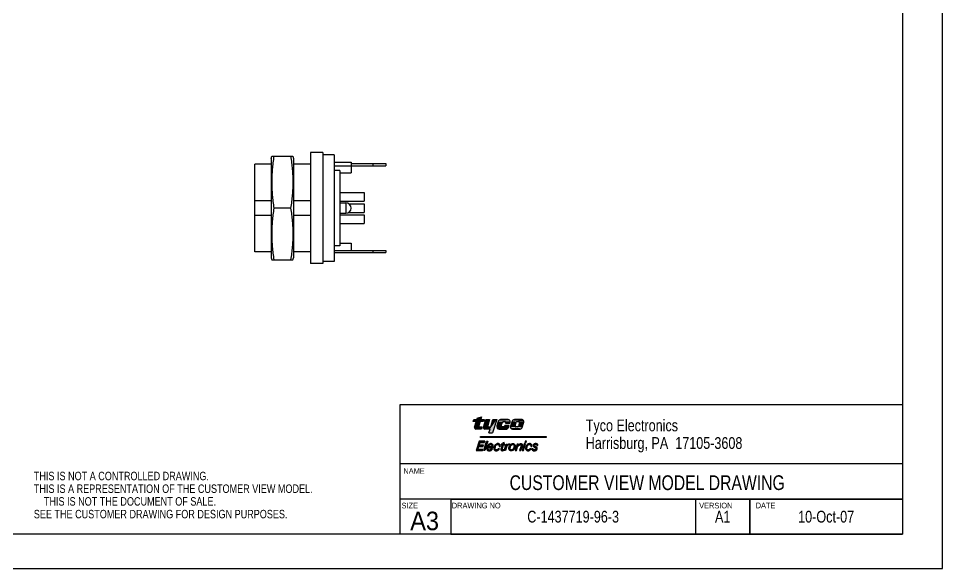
# Model space of a CAD drawing. Extents: x 0 to 420, y 0 to 297.
# Drawn here: x 170.5 to 420, y 0 to 148.5 of the extents above; entities that cross this region are included whole.
import ezdxf
from ezdxf.enums import TextEntityAlignment as Align

# ---------------------------------------------------------------- set-up
doc = ezdxf.new("R2010")
doc.units = 0
doc.header["$LTSCALE"] = 23.1
doc.layers.get('0').update_dxf_attribs({"linetype": 'CONTINUOUS'})
doc.layers.add('DRAFT_ENTITY', color=7, linetype='CONTINUOUS')
doc.styles.get("Standard").update_dxf_attribs({"font": 'txt', "width": 0.95})

# ---------------------------------------------------------------- blocks, each defined once
blk = doc.blocks.new('TYCO_ELECT_LOGO_BL0', base_point=(303.14, 36.35))
at = {"color": 2, "linetype": 'CONTINUOUS'}
for p, q in [((293.31, 39.65), (293.48, 40.2)), ((293.48, 40.2), (294.27, 40.2)), ((294.27, 40.2), (294.41, 40.65)), ((294.41, 40.65), (295.53, 40.93)), ((295.53, 40.93), (295.31, 40.2)), ((295.31, 40.2), (296.26, 40.2)), ((296.03, 38.13), (296.67, 40.2)), ((296.26, 40.2), (296.09, 39.65)), ((296.67, 40.2), (297.71, 40.2)), ((297.71, 40.2), (297.23, 38.65)), ((298.01, 38.26), (298.6, 40.2)), ((299.62, 40.2), (298.53, 36.64)), ((298.6, 40.2), (299.62, 40.2)), ((302.75, 40.2), (300.69, 40.2)), ((306.47, 40.2), (304.4, 40.2)), ((294.1, 39.64), (293.31, 39.65)), ((293.65, 38.17), (294.1, 39.64)), ((295.48, 37.66), (294.03, 37.66)), ((295.13, 39.65), (294.78, 38.49)), ((294.95, 38.26), (295.63, 38.26)), ((296.09, 39.65), (295.13, 39.65)), ((295.66, 38.26), (295.48, 37.66)), ((297.83, 37.66), (296.38, 37.66)), ((297.51, 38.26), (298.01, 38.26)), ((297.51, 36.64), (297.83, 37.66)), ((300.02, 39.7), (299.65, 38.51)), ((300.28, 37.66), (302.28, 37.66)), ((300.85, 38.51), (301.11, 39.35)), ((301.55, 38.26), (301.03, 38.26)), ((301.5, 39.65), (301.84, 39.65)), ((301.81, 38.64), (301.73, 38.4)), ((302.95, 38.64), (301.81, 38.64)), ((302.03, 39.39), (301.99, 39.24)), ((301.99, 39.24), (303.14, 39.24)), ((302.77, 38.02), (302.95, 38.64)), ((303.14, 39.24), (303.23, 39.55)), ((303.78, 39.75), (303.37, 38.42)), ((303.93, 37.66), (305.95, 37.66)), ((304.61, 38.54), (304.88, 39.43)), ((305.21, 38.26), (304.74, 38.26)), ((305.17, 39.65), (305.64, 39.65)), ((305.8, 39.43), (305.51, 38.48)), ((306.54, 38.09), (306.97, 39.53)), ((295.27, 35.37), (295.27, 35.64)), ((295.27, 35.64), (312.97, 35.64)), ((312.97, 35.37), (295.27, 35.37)), ((297.51, 36.64), (298.53, 36.64)), ((312.97, 35.64), (312.97, 35.37)), ((294.88, 34.36), (294.1, 31.82)), ((294.55, 32.15), (294.79, 32.92)), ((294.79, 32.92), (295.97, 32.92)), ((296.4, 34.36), (294.88, 34.36)), ((294.89, 33.26), (295.13, 34.02)), ((296.07, 33.26), (294.89, 33.26)), ((295.13, 34.02), (296.3, 34.02)), ((295.97, 32.92), (296.07, 33.26)), ((296.11, 31.82), (296.88, 34.35)), ((296.3, 34.02), (296.4, 34.36)), ((297.23, 34.36), (296.46, 31.82)), ((296.88, 34.35), (297.23, 34.36)), ((297.31, 32.55), (298.56, 32.55)), ((298.28, 32.85), (297.42, 32.85)), ((300.26, 32.96), (300.6, 32.96)), ((300.86, 33.6), (300.79, 33.36)), ((300.79, 33.36), (301.09, 33.36)), ((301.09, 33.36), (300.79, 32.38)), ((301.16, 33.6), (300.86, 33.6)), ((301.11, 32.24), (301.46, 33.36)), ((301.26, 33.92), (301.16, 33.6)), ((301.66, 34.04), (301.26, 33.92)), ((301.46, 33.36), (301.78, 33.36)), ((301.53, 33.6), (301.66, 34.04)), ((301.85, 33.6), (301.53, 33.6)), ((301.63, 31.82), (302.18, 33.6)), ((301.78, 33.36), (301.85, 33.6)), ((302.26, 32.73), (301.98, 31.82)), ((302.18, 33.6), (302.53, 33.6)), ((302.53, 33.6), (302.43, 33.29)), ((303.17, 33.67), (303.09, 33.38)), ((305.17, 33.6), (304.63, 31.82)), ((304.98, 31.82), (305.28, 32.81)), ((305.52, 33.6), (305.17, 33.6)), ((305.43, 33.29), (305.52, 33.6)), ((306.2, 33.12), (305.81, 31.82)), ((306.16, 31.82), (306.55, 33.1)), ((307.08, 33.66), (306.52, 31.82)), ((306.87, 31.82), (307.43, 33.66)), ((307.43, 33.66), (307.08, 33.66)), ((307.29, 34.36), (307.19, 34.03)), ((307.19, 34.03), (307.54, 34.03)), ((307.64, 34.36), (307.29, 34.36)), ((307.54, 34.03), (307.64, 34.36)), ((308.8, 32.96), (309.14, 32.96)), ((310.43, 33.2), (310.77, 33.2)), ((294.1, 31.82), (295.81, 31.82)), ((295.91, 32.15), (294.55, 32.15)), ((295.81, 31.82), (295.91, 32.15)), ((296.46, 31.82), (296.11, 31.82)), ((298.48, 32.32), (298.11, 32.32)), ((300.38, 32.33), (300.02, 32.33)), ((300.79, 32.38), (300.76, 32.29)), ((301.44, 31.85), (301.53, 32.13)), ((301.98, 31.82), (301.63, 31.82)), ((304.63, 31.82), (304.98, 31.82)), ((305.81, 31.82), (306.16, 31.82)), ((306.52, 31.82), (306.87, 31.82)), ((308.93, 32.33), (308.57, 32.33)), ((309.45, 32.33), (309.13, 32.33))]:
    blk.add_line(p, q, dxfattribs=at)
for centre, radius, start, end in [((300.69, 39.49), 0.709, 90, 162.9997), ((302.75, 39.7), 0.502, 343.0001, 90), ((304.4, 39.56), 0.646, 90, 162.9999), ((306.47, 39.68), 0.524, 343.0001, 90), ((294.03, 38.06), 0.393, 163, 270), ((294.95, 38.44), 0.176, 162.9999, 270), ((296.38, 38.02), 0.36, 162.9999, 270), ((297.51, 38.56), 0.297, 163.0001, 270.0152), ((300.28, 38.32), 0.657, 162.9997, 270), ((301.03, 38.45), 0.189, 163, 270), ((301.5, 39.23), 0.412, 90, 163), ((301.55, 38.45), 0.189, 270, 342.9997), ((301.84, 39.45), 0.199, 343.0004, 90), ((302.28, 38.17), 0.508, 270, 343), ((303.93, 38.25), 0.585, 162.9999, 270), ((304.81, 38.47), 0.215, 163, 265.1213), ((305.17, 39.34), 0.303, 90, 163), ((305.21, 38.57), 0.309, 270, 342.9999), ((305.64, 39.48), 0.166, 342.9999, 90), ((305.95, 38.27), 0.608, 270, 343.0002)]:
    blk.add_arc(centre, radius, start, end, dxfattribs=at)
for points, knots in [([(298.56, 32.55), (298.59, 32.59), (298.64, 32.69), (298.69, 32.9), (298.71, 33.17), (298.6, 33.43), (298.41, 33.62), (298.2, 33.72), (297.96, 33.72), (297.73, 33.68), (297.5, 33.54), (297.29, 33.34), (297.11, 33.08), (297.01, 32.8), (296.95, 32.53), (296.93, 32.26), (297, 32.03), (297.19, 31.86), (297.43, 31.76), (297.71, 31.76), (297.99, 31.81), (298.24, 31.95), (298.39, 32.14), (298.45, 32.26), (298.48, 32.32)], [0, 0, 0, 0, 0.023707, 0.061471, 0.113934, 0.167566, 0.206255, 0.255646, 0.290437, 0.33213, 0.378066, 0.438138, 0.487191, 0.543648, 0.597868, 0.638322, 0.683864, 0.721891, 0.772561, 0.822799, 0.868862, 0.92675, 0.967019, 1, 1, 1, 1]), ([(298.11, 32.32), (298.09, 32.26), (298.01, 32.15), (297.85, 32.04), (297.67, 31.99), (297.51, 31.99), (297.37, 32.04), (297.29, 32.18), (297.25, 32.35), (297.28, 32.49), (297.31, 32.55)], [0, 0, 0, 0, 0.134493, 0.283866, 0.414029, 0.522971, 0.622539, 0.714657, 0.850377, 1, 1, 1, 1]), ([(297.4, 32.85), (297.42, 32.89), (297.44, 32.97), (297.48, 33.08), (297.54, 33.17), (297.61, 33.27), (297.7, 33.37), (297.84, 33.44), (297.99, 33.47), (298.19, 33.45), (298.31, 33.25), (298.33, 33.07), (298.31, 32.94), (298.29, 32.87), (298.29, 32.85)], [0, 0, 0, 0, 0.073347, 0.149806, 0.208141, 0.258321, 0.363587, 0.438596, 0.53146, 0.630317, 0.769487, 0.88189, 0.948068, 1, 1, 1, 1]), ([(300.6, 32.96), (300.61, 33.03), (300.61, 33.21), (300.5, 33.47), (300.25, 33.7), (299.93, 33.76), (299.61, 33.69), (299.35, 33.52), (299.14, 33.28), (298.98, 33.01), (298.89, 32.72), (298.84, 32.41), (298.91, 32.15), (299.06, 31.94), (299.27, 31.79), (299.56, 31.76), (299.82, 31.81), (300.03, 31.94), (300.22, 32.09), (300.32, 32.22), (300.37, 32.31)], [0, 0, 0, 0, 0.039448, 0.103756, 0.163554, 0.232, 0.287763, 0.352943, 0.41225, 0.472441, 0.534907, 0.596009, 0.65155, 0.690162, 0.747585, 0.80079, 0.856554, 0.90313, 0.943689, 1, 1, 1, 1]), ([(300.01, 32.31), (299.96, 32.22), (299.82, 32.07), (299.52, 31.96), (299.17, 32.1), (299.16, 32.48), (299.27, 32.82), (299.4, 33.21), (299.72, 33.52), (300.18, 33.52), (300.28, 33.19), (300.26, 33.01), (300.26, 32.96)], [0, 0, 0, 0, 0.091149, 0.174172, 0.27457, 0.373127, 0.473781, 0.60495, 0.736551, 0.848957, 0.945528, 1, 1, 1, 1]), ([(303.09, 33.38), (303.08, 33.38), (303.04, 33.39), (302.95, 33.37), (302.82, 33.35), (302.68, 33.3), (302.55, 33.22), (302.43, 33.09), (302.33, 32.93), (302.28, 32.8), (302.26, 32.73)], [0, 0, 0, 0, 0.022383, 0.100624, 0.241446, 0.35091, 0.502162, 0.645991, 0.811899, 1, 1, 1, 1]), ([(302.43, 33.29), (302.46, 33.32), (302.54, 33.39), (302.7, 33.52), (302.91, 33.63), (303.08, 33.67), (303.17, 33.67)], [0, 0, 0, 0, 0.166475, 0.387864, 0.69091, 1, 1, 1, 1]), ([(303.75, 33.69), (303.65, 33.66), (303.47, 33.55), (303.24, 33.34), (303.07, 33.08), (302.96, 32.79), (302.91, 32.52), (302.91, 32.29), (302.98, 32.11), (303.08, 31.96), (303.26, 31.82), (303.49, 31.75), (303.77, 31.76), (304.02, 31.89), (304.26, 32.06), (304.41, 32.27), (304.53, 32.5), (304.6, 32.71), (304.66, 32.96), (304.65, 33.21), (304.55, 33.44), (304.37, 33.63), (304.18, 33.7), (303.96, 33.74), (303.84, 33.73), (303.75, 33.69)], [0, 0, 0, 0, 0.053704, 0.108758, 0.161129, 0.213633, 0.265483, 0.303952, 0.332652, 0.366599, 0.397004, 0.443807, 0.489693, 0.540009, 0.589312, 0.638815, 0.675146, 0.722363, 0.756421, 0.804371, 0.850862, 0.886404, 0.935397, 0.954039, 1, 1, 1, 1]), ([(304.06, 33.49), (304.02, 33.49), (303.91, 33.49), (303.69, 33.44), (303.51, 33.25), (303.41, 33.06), (303.34, 32.87), (303.28, 32.69), (303.22, 32.45), (303.22, 32.25), (303.3, 32.05), (303.54, 31.96), (303.75, 32.02), (303.91, 32.11), (304.04, 32.24), (304.13, 32.41), (304.22, 32.62), (304.29, 32.84), (304.32, 33.05), (304.31, 33.22), (304.27, 33.36), (304.18, 33.45), (304.1, 33.48), (304.06, 33.49)], [0, 0, 0, 0, 0.031176, 0.079611, 0.157867, 0.214047, 0.236798, 0.303788, 0.357643, 0.410637, 0.449311, 0.512784, 0.571695, 0.609025, 0.648453, 0.70204, 0.749626, 0.818086, 0.864698, 0.90941, 0.940911, 0.969608, 1, 1, 1, 1]), ([(305.28, 32.81), (305.3, 32.85), (305.34, 32.93), (305.42, 33.07), (305.54, 33.22), (305.74, 33.33), (305.92, 33.37), (306.09, 33.4), (306.23, 33.29), (306.23, 33.17), (306.2, 33.12)], [0, 0, 0, 0, 0.097561, 0.196541, 0.353551, 0.523107, 0.657127, 0.774524, 0.880621, 1, 1, 1, 1]), ([(306.55, 33.1), (306.55, 33.17), (306.62, 33.34), (306.58, 33.49), (306.5, 33.59), (306.3, 33.69), (306.02, 33.67), (305.78, 33.57), (305.59, 33.44), (305.48, 33.33), (305.43, 33.29)], [0, 0, 0, 0, 0.18884, 0.230818, 0.275213, 0.412423, 0.601453, 0.738485, 0.877247, 1, 1, 1, 1]), ([(309.14, 32.96), (309.15, 33.03), (309.15, 33.15), (309.11, 33.32), (309.01, 33.51), (308.86, 33.65), (308.59, 33.75), (308.28, 33.74), (308, 33.59), (307.79, 33.42), (307.65, 33.22), (307.53, 32.99), (307.44, 32.74), (307.39, 32.44), (307.45, 32.14), (307.64, 31.9), (307.9, 31.78), (308.18, 31.76), (308.45, 31.85), (308.71, 32.04), (308.85, 32.21), (308.92, 32.31)], [0, 0, 0, 0, 0.039479, 0.071296, 0.10436, 0.164204, 0.188207, 0.27392, 0.332407, 0.375774, 0.432128, 0.478514, 0.528249, 0.58885, 0.652897, 0.703782, 0.765247, 0.812819, 0.870061, 0.92839, 1, 1, 1, 1]), ([(308.56, 32.31), (308.51, 32.21), (308.37, 32.07), (308.1, 31.98), (307.84, 32.02), (307.71, 32.26), (307.73, 32.53), (307.8, 32.77), (307.88, 32.99), (307.98, 33.22), (308.17, 33.43), (308.42, 33.51), (308.61, 33.49), (308.76, 33.41), (308.83, 33.21), (308.81, 33.04), (308.8, 32.96)], [0, 0, 0, 0, 0.090232, 0.172419, 0.241027, 0.306871, 0.392211, 0.47198, 0.535302, 0.602044, 0.694051, 0.776136, 0.820435, 0.868083, 0.914833, 1, 1, 1, 1]), ([(309.13, 32.33), (309.12, 32.29), (309.13, 32.19), (309.17, 32.08), (309.22, 31.94), (309.35, 31.85), (309.53, 31.77), (309.75, 31.77), (309.99, 31.79), (310.23, 31.87), (310.44, 32.02), (310.55, 32.23), (310.6, 32.46), (310.49, 32.64), (310.35, 32.8), (310.17, 32.89), (309.97, 32.98), (309.77, 33.05), (309.74, 33.22), (309.76, 33.35), (309.89, 33.47), (310.06, 33.49), (310.22, 33.5), (310.35, 33.47), (310.42, 33.38), (310.43, 33.29), (310.42, 33.24), (310.43, 33.2)], [0, 0, 0, 0, 0.027067, 0.065098, 0.082589, 0.127786, 0.167618, 0.219554, 0.270026, 0.336211, 0.389046, 0.447231, 0.491824, 0.543467, 0.582185, 0.637461, 0.685175, 0.736189, 0.764605, 0.793729, 0.82729, 0.875362, 0.902359, 0.941823, 0.961544, 0.975751, 1, 1, 1, 1]), ([(310.77, 33.2), (310.77, 33.24), (310.77, 33.31), (310.74, 33.43), (310.67, 33.57), (310.5, 33.69), (310.27, 33.73), (310.01, 33.73), (309.76, 33.65), (309.55, 33.52), (309.43, 33.31), (309.44, 33.1), (309.51, 32.88), (309.72, 32.76), (309.92, 32.65), (310.16, 32.55), (310.26, 32.31), (310.15, 32.09), (309.95, 32.02), (309.74, 32.01), (309.55, 32.06), (309.46, 32.2), (309.45, 32.28), (309.45, 32.33)], [0, 0, 0, 0, 0.027697, 0.04953, 0.082435, 0.139346, 0.186871, 0.246899, 0.315641, 0.36781, 0.424232, 0.47206, 0.517577, 0.574363, 0.635976, 0.685967, 0.748896, 0.793687, 0.844373, 0.890402, 0.940679, 0.969368, 1, 1, 1, 1]), ([(300.76, 32.29), (300.76, 32.24), (300.75, 32.13), (300.77, 31.98), (300.87, 31.87), (301.02, 31.83), (301.17, 31.81), (301.31, 31.82), (301.4, 31.84), (301.44, 31.85)], [0, 0, 0, 0, 0.154734, 0.31478, 0.424604, 0.581586, 0.740835, 0.877972, 1, 1, 1, 1]), ([(301.53, 32.13), (301.47, 32.09), (301.36, 32.05), (301.22, 32.06), (301.13, 32.11), (301.1, 32.18), (301.11, 32.22), (301.11, 32.24)], [0, 0, 0, 0, 0.37922, 0.59536, 0.807018, 0.879654, 1, 1, 1, 1])]:
    blk.add_open_spline(points, degree=3, knots=knots, dxfattribs=at)
for points in [[(296.26, 40.2), (293.31, 39.65), (295.31, 40.2)], [(295.31, 40.2), (293.31, 39.65), (294.27, 40.2)], [(293.31, 39.65), (293.48, 40.2), (294.27, 40.2)], [(293.31, 39.65), (296.26, 40.2), (295.13, 39.65)], [(294.41, 40.65), (295.53, 40.93), (294.27, 40.2)], [(295.53, 40.93), (295.31, 40.2), (294.27, 40.2)], [(296.26, 40.2), (296.09, 39.65), (295.13, 39.65)], [(297.23, 38.65), (296.03, 38.13), (297.71, 40.2)], [(296.03, 38.13), (296.67, 40.2), (297.71, 40.2)], [(297.83, 37.66), (299.62, 40.2), (297.51, 36.64)], [(299.62, 40.2), (298.53, 36.64), (297.51, 36.64)], [(298.01, 38.26), (299.62, 40.2), (297.83, 37.66)], [(298.01, 38.26), (298.6, 40.2), (299.62, 40.2)], [(300.12, 39.9), (300.27, 40.06), (303.16, 40)], [(303.16, 40), (303.25, 39.79), (300.12, 39.9)], [(300.27, 40.06), (300.47, 40.17), (302.98, 40.15)], [(302.98, 40.15), (303.16, 40), (300.27, 40.06)], [(300.47, 40.17), (300.69, 40.2), (302.75, 40.2)], [(302.75, 40.2), (302.98, 40.15), (300.47, 40.17)], [(303.78, 39.75), (303.91, 39.98), (306.99, 39.77)], [(303.91, 39.98), (304.13, 40.15), (306.89, 39.99)], [(306.89, 39.99), (306.99, 39.77), (303.91, 39.98)], [(306.71, 40.15), (304.13, 40.15), (306.47, 40.2)], [(304.13, 40.15), (304.4, 40.2), (306.47, 40.2)], [(306.71, 40.15), (306.89, 39.99), (304.13, 40.15)], [(294.1, 39.64), (293.31, 39.65), (295.13, 39.65)], [(293.65, 38.17), (295.63, 38.26), (293.64, 37.99)], [(293.64, 37.99), (295.63, 38.26), (293.71, 37.82)], [(293.65, 38.17), (294.1, 39.64), (294.78, 38.49)], [(294.78, 38.38), (293.65, 38.17), (294.78, 38.49)], [(294.85, 38.3), (293.65, 38.17), (294.78, 38.38)], [(294.95, 38.26), (293.65, 38.17), (294.85, 38.3)], [(295.63, 38.26), (293.65, 38.17), (294.95, 38.26)], [(293.71, 37.82), (295.63, 38.26), (293.85, 37.7)], [(293.85, 37.7), (295.63, 38.26), (294.03, 37.66)], [(295.63, 38.26), (295.48, 37.66), (294.03, 37.66)], [(295.13, 39.65), (294.78, 38.49), (294.1, 39.64)], [(296.03, 38.13), (298.01, 38.26), (296.02, 37.96)], [(296.02, 37.96), (298.01, 38.26), (296.09, 37.81)], [(297.23, 38.47), (296.03, 38.13), (297.23, 38.65)], [(297.34, 38.32), (296.03, 38.13), (297.23, 38.47)], [(297.51, 38.26), (296.03, 38.13), (297.34, 38.32)], [(297.51, 38.26), (298.01, 38.26), (296.03, 38.13)], [(296.09, 37.81), (298.01, 38.26), (296.21, 37.7)], [(296.21, 37.7), (298.01, 38.26), (296.38, 37.66)], [(296.38, 37.66), (298.01, 38.26), (297.83, 37.66)], [(300.85, 38.39), (299.63, 38.27), (300.85, 38.51)], [(299.63, 38.27), (299.65, 38.51), (300.85, 38.51)], [(300.92, 38.3), (299.63, 38.27), (300.85, 38.39)], [(300.92, 38.3), (301.03, 38.26), (299.63, 38.27)], [(299.69, 38.03), (299.63, 38.27), (301.03, 38.26)], [(299.65, 38.51), (300.02, 39.7), (301.33, 39.61)], [(301.19, 39.51), (299.65, 38.51), (301.33, 39.61)], [(301.11, 39.35), (299.65, 38.51), (301.19, 39.51)], [(301.11, 39.35), (300.85, 38.51), (299.65, 38.51)], [(301.55, 38.26), (299.69, 38.03), (301.03, 38.26)], [(299.69, 38.03), (301.55, 38.26), (302.77, 38.02)], [(299.83, 37.84), (299.69, 38.03), (302.77, 38.02)], [(302.77, 38.02), (302.66, 37.84), (299.83, 37.84)], [(300.04, 37.71), (299.83, 37.84), (302.66, 37.84)], [(300.02, 39.7), (300.12, 39.9), (303.25, 39.79)], [(300.02, 39.7), (303.25, 39.79), (301.5, 39.65)], [(301.5, 39.65), (301.33, 39.61), (300.02, 39.7)], [(302.66, 37.84), (302.49, 37.71), (300.04, 37.71)], [(300.28, 37.66), (300.04, 37.71), (302.49, 37.71)], [(302.49, 37.71), (302.28, 37.66), (300.28, 37.66)], [(301.5, 39.65), (303.25, 39.79), (301.84, 39.65)], [(301.55, 38.26), (301.63, 38.28), (302.77, 38.02)], [(301.69, 38.33), (302.95, 38.64), (301.63, 38.28)], [(302.95, 38.64), (302.77, 38.02), (301.63, 38.28)], [(301.73, 38.4), (302.95, 38.64), (301.69, 38.33)], [(301.73, 38.4), (301.81, 38.64), (302.95, 38.64)], [(301.84, 39.65), (303.25, 39.79), (301.96, 39.61)], [(303.25, 39.79), (303.23, 39.55), (301.96, 39.61)], [(302.03, 39.51), (301.96, 39.61), (303.23, 39.55)], [(302.03, 39.39), (303.23, 39.55), (301.99, 39.24)], [(303.23, 39.55), (303.14, 39.24), (301.99, 39.24)], [(302.03, 39.51), (303.23, 39.55), (302.03, 39.39)], [(303.35, 38.2), (303.37, 38.42), (304.61, 38.41)], [(304.68, 38.31), (303.35, 38.2), (304.61, 38.41)], [(304.74, 38.26), (303.35, 38.2), (304.68, 38.31)], [(305.21, 38.26), (303.35, 38.2), (304.74, 38.26)], [(303.35, 38.2), (305.21, 38.26), (306.54, 38.09)], [(303.41, 37.99), (303.35, 38.2), (306.54, 38.09)], [(303.37, 38.42), (303.78, 39.75), (305.05, 39.62)], [(304.94, 39.54), (303.37, 38.42), (305.05, 39.62)], [(304.88, 39.43), (303.37, 38.42), (304.94, 39.54)], [(304.61, 38.54), (303.37, 38.42), (304.88, 39.43)], [(304.61, 38.54), (304.61, 38.41), (303.37, 38.42)], [(306.54, 38.09), (306.41, 37.87), (303.41, 37.99)], [(303.54, 37.82), (303.41, 37.99), (306.41, 37.87)], [(306.41, 37.87), (306.21, 37.72), (303.54, 37.82)], [(303.72, 37.7), (303.54, 37.82), (306.21, 37.72)], [(303.72, 37.7), (306.21, 37.72), (303.93, 37.66)], [(303.78, 39.75), (306.99, 39.77), (305.17, 39.65)], [(305.17, 39.65), (305.05, 39.62), (303.78, 39.75)], [(306.21, 37.72), (305.95, 37.66), (303.93, 37.66)], [(305.17, 39.65), (306.99, 39.77), (305.64, 39.65)], [(305.21, 38.26), (305.34, 38.29), (306.54, 38.09)], [(305.34, 38.29), (305.44, 38.37), (306.54, 38.09)], [(305.51, 38.48), (306.97, 39.53), (305.44, 38.37)], [(306.97, 39.53), (306.54, 38.09), (305.44, 38.37)], [(305.8, 39.43), (306.97, 39.53), (305.51, 38.48)], [(305.64, 39.65), (306.99, 39.77), (305.73, 39.61)], [(305.73, 39.61), (306.99, 39.77), (305.79, 39.53)], [(306.99, 39.77), (306.97, 39.53), (305.79, 39.53)], [(305.8, 39.43), (305.79, 39.53), (306.97, 39.53)], [(312.97, 35.37), (295.27, 35.37), (312.97, 35.64)], [(295.27, 35.37), (295.27, 35.64), (312.97, 35.64)], [(294.1, 31.82), (294.88, 34.36), (295.13, 34.02)], [(294.89, 33.26), (294.1, 31.82), (295.13, 34.02)], [(294.79, 32.92), (294.1, 31.82), (294.89, 33.26)], [(294.55, 32.15), (294.1, 31.82), (294.79, 32.92)], [(295.97, 32.92), (294.79, 32.92), (296.07, 33.26)], [(296.07, 33.26), (294.79, 32.92), (294.89, 33.26)], [(296.4, 34.36), (295.13, 34.02), (294.88, 34.36)], [(296.4, 34.36), (296.3, 34.02), (295.13, 34.02)], [(296.88, 34.35), (297.23, 34.36), (296.11, 31.82)], [(297.23, 34.36), (296.46, 31.82), (296.11, 31.82)], [(296.94, 32.28), (296.96, 32.54), (297.27, 32.38)], [(296.96, 32.54), (297.01, 32.79), (297.31, 32.55)], [(297.31, 32.55), (297.27, 32.38), (296.96, 32.54)], [(297.01, 32.79), (297.1, 33.02), (297.45, 32.98)], [(297.42, 32.85), (297.01, 32.79), (297.45, 32.98)], [(298.66, 32.79), (297.01, 32.79), (298.28, 32.85)], [(298.28, 32.85), (297.01, 32.79), (297.42, 32.85)], [(298.66, 32.79), (298.56, 32.55), (297.01, 32.79)], [(298.56, 32.55), (297.31, 32.55), (297.01, 32.79)], [(297.5, 33.12), (297.1, 33.02), (297.58, 33.24)], [(297.1, 33.02), (297.23, 33.24), (297.58, 33.24)], [(297.5, 33.12), (297.45, 32.98), (297.1, 33.02)], [(297.23, 33.24), (297.39, 33.43), (297.8, 33.42)], [(297.68, 33.34), (297.23, 33.24), (297.8, 33.42)], [(297.68, 33.34), (297.58, 33.24), (297.23, 33.24)], [(297.39, 33.43), (297.59, 33.59), (298.52, 33.51)], [(297.93, 33.46), (297.39, 33.43), (298.52, 33.51)], [(297.93, 33.46), (297.8, 33.42), (297.39, 33.43)], [(297.59, 33.59), (297.82, 33.69), (298.32, 33.66)], [(298.32, 33.66), (298.52, 33.51), (297.59, 33.59)], [(298.07, 33.72), (298.32, 33.66), (297.82, 33.69)], [(297.93, 33.46), (298.52, 33.51), (298.08, 33.45)], [(298.08, 33.45), (298.52, 33.51), (298.21, 33.39)], [(298.52, 33.51), (298.65, 33.29), (298.21, 33.39)], [(298.29, 33.27), (298.21, 33.39), (298.65, 33.29)], [(298.32, 32.99), (298.69, 33.04), (298.28, 32.85)], [(298.69, 33.04), (298.66, 32.79), (298.28, 32.85)], [(298.29, 33.27), (298.65, 33.29), (298.32, 33.13)], [(298.65, 33.29), (298.69, 33.04), (298.32, 33.13)], [(298.32, 32.99), (298.32, 33.13), (298.69, 33.04)], [(298.87, 32.33), (298.88, 32.61), (299.2, 32.55)], [(299.2, 32.55), (299.19, 32.21), (298.87, 32.33)], [(298.88, 32.61), (298.95, 32.88), (299.29, 32.87)], [(299.29, 32.87), (299.2, 32.55), (298.88, 32.61)], [(299.06, 33.14), (299.42, 33.18), (298.95, 32.88)], [(299.42, 33.18), (299.29, 32.87), (298.95, 32.88)], [(299.06, 33.14), (299.22, 33.37), (299.42, 33.18)], [(299.22, 33.37), (299.43, 33.56), (299.99, 33.5)], [(299.65, 33.42), (299.22, 33.37), (299.99, 33.5)], [(299.65, 33.42), (299.42, 33.18), (299.22, 33.37)], [(299.43, 33.56), (299.68, 33.69), (300.23, 33.67)], [(299.43, 33.56), (300.23, 33.67), (299.99, 33.5)], [(299.96, 33.74), (300.23, 33.67), (299.68, 33.69)], [(300.23, 33.67), (300.45, 33.5), (299.99, 33.5)], [(300.23, 33.3), (299.99, 33.5), (300.45, 33.5)], [(300.45, 33.5), (300.58, 33.24), (300.23, 33.3)], [(300.26, 32.96), (300.23, 33.3), (300.58, 33.24)], [(300.58, 33.24), (300.6, 32.96), (300.26, 32.96)], [(300.79, 32.38), (301.46, 33.36), (300.76, 32.29)], [(301.46, 33.36), (301.11, 32.24), (300.76, 32.29)], [(301.85, 33.6), (300.79, 33.36), (301.53, 33.6)], [(301.53, 33.6), (300.79, 33.36), (301.16, 33.6)], [(300.79, 33.36), (300.86, 33.6), (301.16, 33.6)], [(300.79, 33.36), (301.85, 33.6), (301.09, 33.36)], [(300.79, 32.38), (301.09, 33.36), (301.46, 33.36)], [(301.85, 33.6), (301.78, 33.36), (301.09, 33.36)], [(301.78, 33.36), (301.46, 33.36), (301.09, 33.36)], [(301.26, 33.92), (301.66, 34.04), (301.16, 33.6)], [(301.66, 34.04), (301.53, 33.6), (301.16, 33.6)], [(302.43, 33.29), (301.63, 31.82), (302.53, 33.6)], [(301.63, 31.82), (302.18, 33.6), (302.53, 33.6)], [(302.38, 32.99), (301.63, 31.82), (302.43, 33.29)], [(302.31, 32.87), (301.63, 31.82), (302.38, 32.99)], [(302.26, 32.73), (301.63, 31.82), (302.31, 32.87)], [(302.26, 32.73), (301.98, 31.82), (301.63, 31.82)], [(302.46, 33.11), (302.38, 32.99), (302.43, 33.29)], [(302.43, 33.29), (302.59, 33.43), (302.94, 33.37)], [(302.81, 33.34), (302.43, 33.29), (302.94, 33.37)], [(302.67, 33.29), (302.43, 33.29), (302.81, 33.34)], [(302.67, 33.29), (302.56, 33.21), (302.43, 33.29)], [(302.56, 33.21), (302.46, 33.11), (302.43, 33.29)], [(302.77, 33.55), (303.17, 33.67), (302.59, 33.43)], [(303.17, 33.67), (303.09, 33.38), (302.59, 33.43)], [(303.09, 33.38), (302.94, 33.37), (302.59, 33.43)], [(302.96, 33.63), (303.17, 33.67), (302.77, 33.55)], [(302.92, 32.52), (302.97, 32.77), (303.3, 32.74)], [(303.25, 32.55), (302.92, 32.52), (303.3, 32.74)], [(303.25, 32.55), (303.22, 32.36), (302.92, 32.52)], [(302.93, 32.27), (302.92, 32.52), (303.22, 32.36)], [(302.97, 32.77), (303.05, 33.01), (303.36, 32.92)], [(303.36, 32.92), (303.3, 32.74), (302.97, 32.77)], [(303.05, 33.01), (303.17, 33.23), (303.44, 33.1)], [(303.44, 33.1), (303.36, 32.92), (303.05, 33.01)], [(303.17, 33.23), (303.33, 33.42), (303.68, 33.4)], [(303.54, 33.27), (303.17, 33.23), (303.68, 33.4)], [(303.54, 33.27), (303.44, 33.1), (303.17, 33.23)], [(303.33, 33.42), (303.53, 33.58), (303.86, 33.48)], [(303.86, 33.48), (303.68, 33.4), (303.33, 33.42)], [(303.53, 33.58), (303.75, 33.69), (304.24, 33.67)], [(304.24, 33.67), (304.45, 33.54), (303.53, 33.58)], [(304.45, 33.54), (303.86, 33.48), (303.53, 33.58)], [(304, 33.73), (304.24, 33.67), (303.75, 33.69)], [(304.06, 33.49), (303.86, 33.48), (304.45, 33.54)], [(304.06, 33.49), (304.45, 33.54), (304.23, 33.4)], [(304.06, 32.29), (304.15, 32.47), (304.46, 32.36)], [(304.15, 32.47), (304.23, 32.65), (304.56, 32.59)], [(304.56, 32.59), (304.46, 32.36), (304.15, 32.47)], [(304.45, 33.54), (304.6, 33.33), (304.23, 33.4)], [(304.31, 33.22), (304.23, 33.4), (304.6, 33.33)], [(304.28, 32.83), (304.63, 32.83), (304.23, 32.65)], [(304.63, 32.83), (304.56, 32.59), (304.23, 32.65)], [(304.28, 32.83), (304.31, 33.03), (304.63, 32.83)], [(304.6, 33.33), (304.65, 33.08), (304.31, 33.22)], [(304.31, 33.03), (304.31, 33.22), (304.65, 33.08)], [(304.65, 33.08), (304.63, 32.83), (304.31, 33.03)], [(304.63, 31.82), (305.17, 33.6), (305.43, 33.29)], [(305.36, 32.96), (304.63, 31.82), (305.43, 33.29)], [(305.28, 32.81), (304.63, 31.82), (305.36, 32.96)], [(305.28, 32.81), (304.98, 31.82), (304.63, 31.82)], [(305.52, 33.6), (305.43, 33.29), (305.17, 33.6)], [(305.45, 33.11), (305.36, 32.96), (305.43, 33.29)], [(305.43, 33.29), (305.59, 33.43), (305.89, 33.36)], [(305.72, 33.31), (305.43, 33.29), (305.89, 33.36)], [(305.72, 33.31), (305.57, 33.23), (305.43, 33.29)], [(305.57, 33.23), (305.45, 33.11), (305.43, 33.29)], [(305.59, 33.43), (305.76, 33.55), (306.56, 33.51)], [(305.59, 33.43), (306.56, 33.51), (306.06, 33.38)], [(306.06, 33.38), (305.89, 33.36), (305.59, 33.43)], [(305.96, 33.64), (306.39, 33.64), (305.76, 33.55)], [(306.39, 33.64), (306.56, 33.51), (305.76, 33.55)], [(305.81, 31.82), (306.2, 33.12), (306.55, 33.1)], [(306.55, 33.1), (306.16, 31.82), (305.81, 31.82)], [(305.96, 33.64), (306.17, 33.67), (306.39, 33.64)], [(306.56, 33.51), (306.59, 33.3), (306.06, 33.38)], [(306.2, 33.29), (306.06, 33.38), (306.59, 33.3)], [(306.2, 33.29), (306.59, 33.3), (306.2, 33.12)], [(306.59, 33.3), (306.55, 33.1), (306.2, 33.12)], [(306.52, 31.82), (307.08, 33.66), (307.43, 33.66)], [(307.43, 33.66), (306.87, 31.82), (306.52, 31.82)], [(307.19, 34.03), (307.29, 34.36), (307.64, 34.36)], [(307.64, 34.36), (307.54, 34.03), (307.19, 34.03)], [(307.41, 32.5), (307.46, 32.76), (307.77, 32.65)], [(307.77, 32.65), (307.73, 32.41), (307.41, 32.5)], [(307.44, 32.23), (307.41, 32.5), (307.73, 32.41)], [(307.46, 32.76), (307.54, 33.01), (307.84, 32.88)], [(307.84, 32.88), (307.77, 32.65), (307.46, 32.76)], [(307.54, 33.01), (307.67, 33.25), (307.93, 33.1)], [(307.93, 33.1), (307.84, 32.88), (307.54, 33.01)], [(308.06, 33.3), (307.67, 33.25), (308.26, 33.45)], [(307.67, 33.25), (307.84, 33.45), (308.26, 33.45)], [(308.06, 33.3), (307.93, 33.1), (307.67, 33.25)], [(307.84, 33.45), (308.06, 33.61), (308.49, 33.5)], [(308.49, 33.5), (308.26, 33.45), (307.84, 33.45)], [(308.06, 33.61), (308.3, 33.72), (308.82, 33.65)], [(308.06, 33.61), (308.82, 33.65), (308.49, 33.5)], [(308.57, 33.73), (308.82, 33.65), (308.3, 33.72)], [(308.82, 33.65), (309.02, 33.47), (308.49, 33.5)], [(308.72, 33.42), (308.49, 33.5), (309.02, 33.47)], [(309.02, 33.47), (309.13, 33.23), (308.72, 33.42)], [(308.81, 33.2), (308.72, 33.42), (309.13, 33.23)], [(308.81, 33.2), (309.13, 33.23), (308.8, 32.96)], [(309.13, 33.23), (309.14, 32.96), (308.8, 32.96)], [(309.44, 33.28), (309.52, 33.47), (309.93, 33.46)], [(309.79, 33.36), (309.44, 33.28), (309.93, 33.46)], [(309.79, 33.36), (309.75, 33.2), (309.44, 33.28)], [(309.45, 33.08), (309.44, 33.28), (309.75, 33.2)], [(309.75, 33.2), (309.83, 33.05), (309.45, 33.08)], [(309.53, 32.89), (309.45, 33.08), (309.83, 33.05)], [(309.52, 33.47), (309.68, 33.6), (310.64, 33.58)], [(310.11, 33.49), (309.52, 33.47), (310.64, 33.58)], [(310.11, 33.49), (309.93, 33.46), (309.52, 33.47)], [(309.99, 32.97), (309.53, 32.89), (309.83, 33.05)], [(310.15, 32.9), (309.53, 32.89), (309.99, 32.97)], [(310.15, 32.9), (310.3, 32.82), (309.53, 32.89)], [(309.7, 32.77), (309.53, 32.89), (310.3, 32.82)], [(309.87, 33.68), (310.47, 33.69), (309.68, 33.6)], [(310.47, 33.69), (310.64, 33.58), (309.68, 33.6)], [(310.3, 32.82), (310.43, 32.7), (309.7, 32.77)], [(309.88, 32.68), (309.7, 32.77), (310.43, 32.7)], [(309.87, 33.68), (310.07, 33.72), (310.47, 33.69)], [(309.88, 32.68), (310.43, 32.7), (310.06, 32.59)], [(310.43, 32.7), (310.54, 32.56), (310.06, 32.59)], [(310.2, 32.44), (310.06, 32.59), (310.54, 32.56)], [(310.27, 33.72), (310.47, 33.69), (310.07, 33.72)], [(310.11, 33.49), (310.64, 33.58), (310.28, 33.48)], [(310.54, 32.56), (310.58, 32.39), (310.2, 32.44)], [(310.21, 32.23), (310.2, 32.44), (310.58, 32.39)], [(310.64, 33.58), (310.75, 33.41), (310.28, 33.48)], [(310.42, 33.38), (310.28, 33.48), (310.75, 33.41)], [(310.75, 33.41), (310.77, 33.2), (310.42, 33.38)], [(310.43, 33.2), (310.42, 33.38), (310.77, 33.2)], [(294.55, 32.15), (295.91, 32.15), (294.1, 31.82)], [(295.91, 32.15), (295.81, 31.82), (294.1, 31.82)], [(297.27, 32.38), (297.29, 32.21), (296.94, 32.28)], [(297.02, 32.04), (296.94, 32.28), (297.29, 32.21)], [(297.38, 32.06), (297.02, 32.04), (297.29, 32.21)], [(297.38, 32.06), (297.54, 31.99), (297.02, 32.04)], [(297.2, 31.87), (297.02, 32.04), (297.54, 31.99)], [(298.17, 31.92), (297.2, 31.87), (297.54, 31.99)], [(298.17, 31.92), (297.94, 31.81), (297.2, 31.87)], [(297.44, 31.78), (297.2, 31.87), (297.94, 31.81)], [(297.94, 31.81), (297.69, 31.76), (297.44, 31.78)], [(297.54, 31.99), (297.71, 32), (298.17, 31.92)], [(297.88, 32.06), (298.35, 32.1), (297.71, 32)], [(298.35, 32.1), (298.17, 31.92), (297.71, 32)], [(297.88, 32.06), (298.02, 32.17), (298.35, 32.1)], [(298.02, 32.17), (298.11, 32.32), (298.48, 32.32)], [(298.48, 32.32), (298.35, 32.1), (298.02, 32.17)], [(298.97, 32.06), (298.87, 32.33), (299.19, 32.21)], [(299.19, 32.21), (299.44, 32.01), (298.97, 32.06)], [(299.17, 31.87), (298.97, 32.06), (299.44, 32.01)], [(299.98, 31.91), (299.17, 31.87), (299.44, 32.01)], [(299.98, 31.91), (299.72, 31.8), (299.17, 31.87)], [(299.44, 31.78), (299.17, 31.87), (299.72, 31.8)], [(299.77, 32.07), (300.2, 32.08), (299.44, 32.01)], [(300.2, 32.08), (299.98, 31.91), (299.44, 32.01)], [(299.77, 32.07), (300.01, 32.31), (300.2, 32.08)], [(300.37, 32.31), (300.2, 32.08), (300.01, 32.31)], [(300.75, 32.15), (300.76, 32.29), (301.11, 32.24)], [(301.11, 32.24), (301.13, 32.14), (300.75, 32.15)], [(300.78, 32), (300.75, 32.15), (301.13, 32.14)], [(301.21, 32.07), (300.78, 32), (301.13, 32.14)], [(301.32, 32.06), (300.78, 32), (301.21, 32.07)], [(300.78, 32), (301.32, 32.06), (300.87, 31.89)], [(301.32, 32.06), (301.43, 32.08), (300.87, 31.89)], [(300.87, 31.89), (301.43, 32.08), (301.44, 31.85)], [(301.01, 31.84), (300.87, 31.89), (301.44, 31.85)], [(301.44, 31.85), (301.3, 31.82), (301.01, 31.84)], [(301.15, 31.82), (301.01, 31.84), (301.3, 31.82)], [(301.53, 32.13), (301.44, 31.85), (301.43, 32.08)], [(303.22, 32.36), (303.26, 32.16), (302.93, 32.27)], [(303.03, 32.04), (302.93, 32.27), (303.26, 32.16)], [(303.26, 32.16), (303.39, 32.02), (303.03, 32.04)], [(303.21, 31.87), (303.03, 32.04), (303.39, 32.02)], [(303.59, 31.99), (303.21, 31.87), (303.39, 32.02)], [(304.14, 31.98), (303.21, 31.87), (303.59, 31.99)], [(304.14, 31.98), (303.93, 31.84), (303.21, 31.87)], [(303.44, 31.77), (303.21, 31.87), (303.93, 31.84)], [(303.93, 31.84), (303.69, 31.76), (303.44, 31.77)], [(303.77, 32.04), (304.32, 32.15), (303.59, 31.99)], [(304.32, 32.15), (304.14, 31.98), (303.59, 31.99)], [(303.94, 32.14), (304.32, 32.15), (303.77, 32.04)], [(303.94, 32.14), (304.06, 32.29), (304.32, 32.15)], [(304.46, 32.36), (304.32, 32.15), (304.06, 32.29)], [(307.73, 32.41), (307.76, 32.17), (307.44, 32.23)], [(307.57, 32), (307.44, 32.23), (307.76, 32.17)], [(307.94, 32.01), (307.57, 32), (307.76, 32.17)], [(307.94, 32.01), (308.18, 32.02), (307.57, 32)], [(307.57, 32), (308.18, 32.02), (308.55, 31.92)], [(307.79, 31.84), (307.57, 32), (308.55, 31.92)], [(308.55, 31.92), (308.31, 31.81), (307.79, 31.84)], [(308.05, 31.77), (307.79, 31.84), (308.31, 31.81)], [(308.18, 32.02), (308.4, 32.12), (308.75, 32.1)], [(308.75, 32.1), (308.55, 31.92), (308.18, 32.02)], [(308.56, 32.31), (308.92, 32.31), (308.4, 32.12)], [(308.92, 32.31), (308.75, 32.1), (308.4, 32.12)], [(309.14, 32.15), (309.13, 32.33), (309.45, 32.33)], [(309.45, 32.33), (309.51, 32.13), (309.14, 32.15)], [(309.2, 31.99), (309.14, 32.15), (309.51, 32.13)], [(309.68, 32.03), (309.2, 31.99), (309.51, 32.13)], [(309.89, 32.02), (309.2, 31.99), (309.68, 32.03)], [(309.2, 31.99), (309.89, 32.02), (310.33, 31.95)], [(309.33, 31.87), (309.2, 31.99), (310.33, 31.95)], [(310.33, 31.95), (310.17, 31.86), (309.33, 31.87)], [(309.49, 31.8), (309.33, 31.87), (310.17, 31.86)], [(310.01, 31.8), (309.49, 31.8), (310.17, 31.86)], [(310.01, 31.8), (309.84, 31.78), (309.49, 31.8)], [(309.66, 31.77), (309.49, 31.8), (309.84, 31.78)], [(309.89, 32.02), (310.08, 32.08), (310.45, 32.07)], [(310.45, 32.07), (310.33, 31.95), (309.89, 32.02)], [(310.08, 32.08), (310.21, 32.23), (310.53, 32.22)], [(310.53, 32.22), (310.45, 32.07), (310.08, 32.08)], [(310.58, 32.39), (310.53, 32.22), (310.21, 32.23)]]:
    blk.add_solid(points, dxfattribs=at)

msp = doc.modelspace()

# ---------------------------------------------------------------- linework, layer by layer
at = {"color": 7, "linetype": 'CONTINUOUS'}
for p, q in [((420, 0), (420, 297)), ((409.21, 287.08), (409.21, 9.23)), ((249.31, 112.31), (249.31, 82.31)), ((252.71, 112.31), (249.31, 112.31)), ((252.71, 112.31), (252.71, 82.31)), ((238.73, 110.73), (238.88, 111.31)), ((238.73, 110.73), (238.73, 83.89)), ((238.88, 111.31), (244.57, 111.31)), ((244.57, 111.31), (244.73, 110.73)), ((244.73, 110.73), (244.73, 83.89)), ((255.71, 111.71), (252.71, 111.71)), ((255.71, 111.71), (255.71, 82.91)), ((234.31, 85.46), (234.31, 109.16)), ((238.73, 109.16), (234.31, 109.16)), ((249.31, 109.16), (244.73, 109.16)), ((255.71, 109.71), (260.31, 109.71)), ((255.71, 108.72), (269.71, 108.72)), ((257.31, 107.49), (255.71, 107.49)), ((257.31, 107.49), (257.31, 87.13)), ((260.31, 109.71), (260.31, 106.81)), ((260.31, 109.32), (269.71, 109.32)), ((266.21, 109.32), (266.21, 108.72)), ((269.71, 109.32), (269.71, 108.72)), ((257.31, 106.81), (260.31, 106.81)), ((257.31, 101.48), (263.81, 101.48)), ((263.81, 101.48), (263.81, 99.14)), ((238.73, 99.31), (234.31, 99.31)), ((243.99, 97.31), (239.47, 97.31)), ((249.31, 99.31), (244.73, 99.31)), ((257.31, 99.14), (263.81, 99.14)), ((257.31, 98.71), (258.91, 98.71)), ((258.91, 98.71), (258.91, 95.91)), ((259.66, 98.48), (263.81, 98.48)), ((263.81, 98.48), (263.81, 96.14)), ((238.73, 95.31), (234.31, 95.31)), ((249.31, 95.31), (244.73, 95.31)), ((257.31, 95.91), (258.91, 95.91)), ((257.31, 95.48), (263.81, 95.48)), ((259.66, 96.14), (263.81, 96.14)), ((263.81, 95.48), (263.81, 93.14)), ((257.31, 93.14), (263.81, 93.14)), ((257.31, 87.81), (260.31, 87.81)), ((260.31, 87.81), (260.31, 85.9)), ((238.73, 85.46), (234.31, 85.46)), ((249.31, 85.46), (244.73, 85.46)), ((257.31, 87.13), (255.71, 87.13)), ((255.71, 85.9), (269.71, 85.9)), ((255.71, 85.3), (269.71, 85.3)), ((266.21, 85.9), (266.21, 85.3)), ((269.71, 85.9), (269.71, 85.3)), ((238.73, 83.89), (238.88, 83.31)), ((238.88, 83.31), (244.57, 83.31)), ((244.57, 83.31), (244.73, 83.89)), ((255.71, 82.91), (252.71, 82.91)), ((252.71, 82.31), (249.31, 82.31)), ((409.21, 44.16), (273.44, 44.16)), ((273.44, 44.16), (273.44, 9.23)), ((409.21, 18.76), (273.44, 18.76)), ((287.21, 18.76), (287.21, 9.23)), ((353.33, 18.76), (353.33, 9.23)), ((367.96, 9.23), (367.96, 18.76)), ((409.21, 9.23), (17.78, 9.23)), ((0, 0), (420, 0))]:
    msp.add_line(p, q, dxfattribs=at)
at = {"color": 2, "linetype": 'CONTINUOUS'}
for p, q in [((287.21, 18.76), (409.21, 18.76)), ((287.21, 18.76), (287.21, 9.23)), ((353.33, 18.76), (353.33, 9.23)), ((367.96, 18.76), (367.96, 9.23)), ((409.21, 18.76), (409.21, 9.23)), ((287.21, 9.23), (409.21, 9.23))]:
    msp.add_line(p, q, dxfattribs=at)
at = {"color": 7, "linetype": 'CONTINUOUS'}
msp.add_arc((258.91, 97.31), 1.4, 270, 90, dxfattribs=at)
for points in [[(239.47, 111.31), (239.37, 110.72), (239.21, 109.55), (239.03, 107.79), (238.91, 106.05), (238.87, 104.31), (238.91, 102.57), (239.03, 100.83), (239.21, 99.08), (239.37, 97.91), (239.47, 97.31)], [(243.99, 111.31), (244.09, 110.72), (244.25, 109.55), (244.43, 107.79), (244.55, 106.05), (244.59, 104.31), (244.55, 102.57), (244.43, 100.83), (244.25, 99.08), (244.09, 97.91), (243.99, 97.31)], [(239.47, 97.31), (239.37, 96.72), (239.21, 95.55), (239.03, 93.79), (238.91, 92.05), (238.87, 90.31), (238.91, 88.57), (239.03, 86.83), (239.21, 85.08), (239.37, 83.91), (239.47, 83.31)], [(243.99, 97.31), (244.09, 96.72), (244.25, 95.55), (244.43, 93.79), (244.55, 92.05), (244.59, 90.31), (244.55, 88.57), (244.43, 86.83), (244.25, 85.08), (244.09, 83.91), (243.99, 83.31)]]:
    msp.add_open_spline(points, degree=3, knots=[0, 0, 0, 0, 0.127954, 0.252413, 0.376099, 0.500044, 0.623987, 0.747667, 0.872075, 1, 1, 1, 1], dxfattribs=at)
at = {"layer": 'DRAFT_ENTITY', "color": 7, "linetype": 'CONTINUOUS'}
msp.add_line((409.21, 28.28), (273.44, 28.28), dxfattribs=at)

# ---------------------------------------------------------------- block references
at = {"color": 2, "linetype": 'CONTINUOUS'}
msp.add_blockref('TYCO_ELECT_LOGO_BL0', (303.14, 36.35), dxfattribs=at)

# ---------------------------------------------------------------- texts
for s, height, width, p in [('Tyco Electronics', 3.175, 0.8, (323.67, 37.05)), ('Harrisburg, PA  17105-3608', 3.175, 0.8, (323.67, 32.29)), ('THIS IS NOT A CONTROLLED DRAWING.', 2.286, 0.8, (174.65, 23.84)), ('NAME', 1.52, 0.95, (274.44, 25.57)), ('THIS IS A REPRESENTATION OF THE CUSTOMER VIEW MODEL.', 2.286, 0.8, (174.65, 20.41)), ('    THIS IS NOT THE DOCUMENT OF SALE.', 2.286, 0.8, (174.65, 16.98)), ('SIZE', 1.52, 0.95, (273.94, 16.23)), ('DRAWING NO', 1.52, 0.95, (287.51, 16.23)), ('VERSION', 1.52, 0.95, (354.3, 16.23)), ('DATE', 1.52, 0.95, (369.56, 16.27)), ('SEE THE CUSTOMER DRAWING FOR DESIGN PURPOSES.', 2.286, 0.8, (174.65, 13.55)), ('A3', 5, 0.95, (276.28, 10.35))]:
    msp.add_text(s, height=height, dxfattribs=dict(at, width=width)).set_placement(p)
at = {"color": 2, "linetype": 'CONTINUOUS', "width": 0.8}
for s, height, p in [('CUSTOMER VIEW MODEL DRAWING', 3.968, (340.25, 21.19)), ('C-1437719-96-3', 3.18, (320.27, 12.41)), ('A1', 3.18, (360.65, 12.41)), ('10-Oct-07', 3.18, (388.58, 12.41))]:
    msp.add_text(s, height=height, dxfattribs=at).set_placement(p, align=Align.CENTER)

doc.saveas('drawing.dxf')
